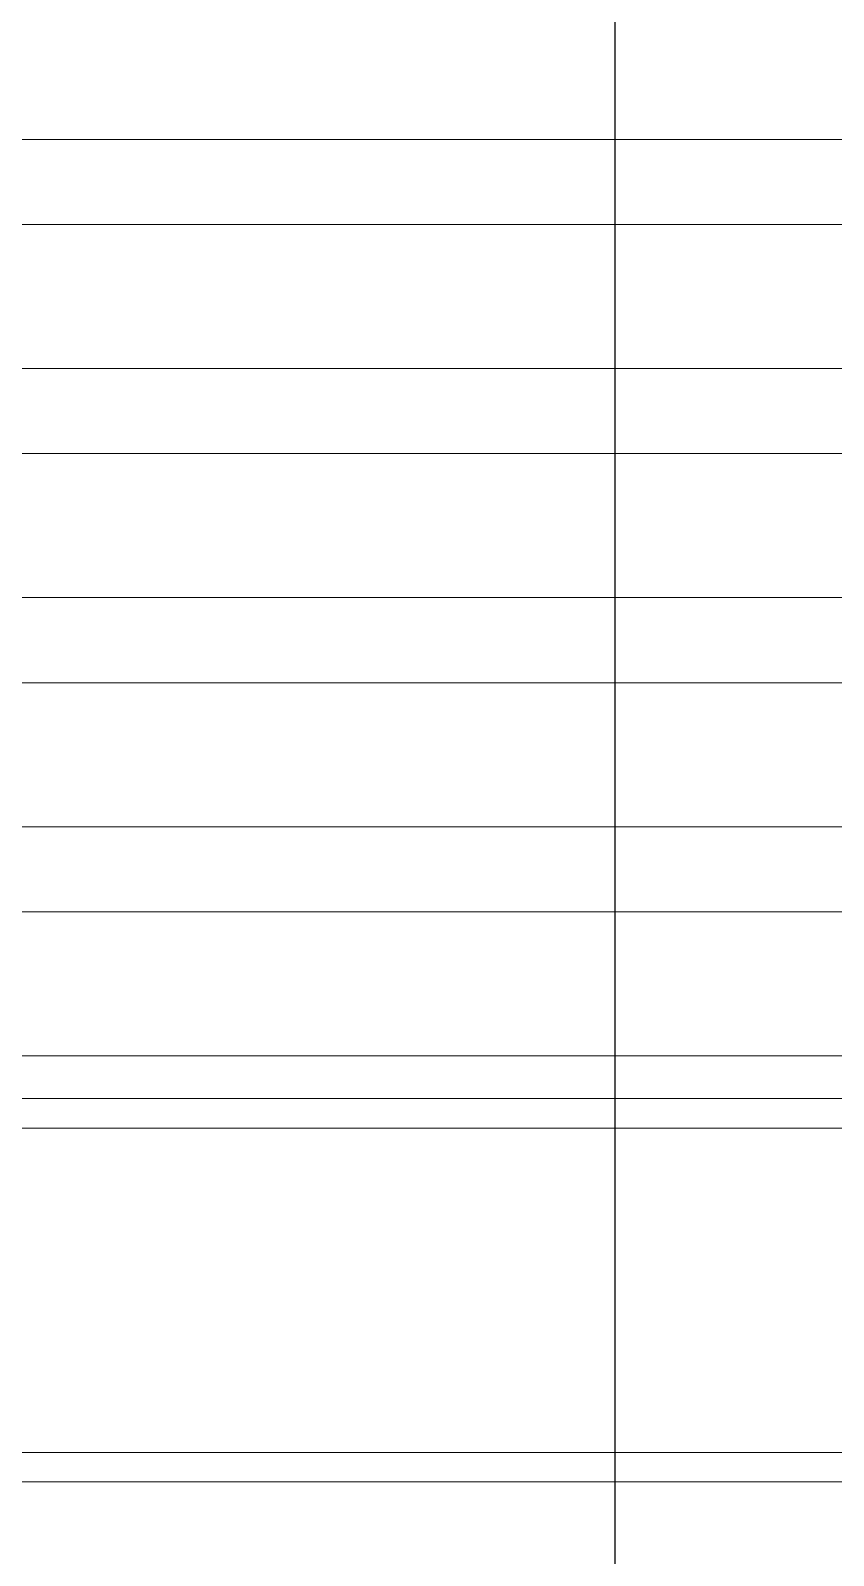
# Model space of a CAD drawing. Extents: x -76427 to 292734, y -42117 to 131250.
# Drawn here: x 8768.5 to 8811.8, y -37023.8 to -36941.6 of the extents above; entities that cross this region are included whole.
import ezdxf
from ezdxf.xclip import XClip

# ---------------------------------------------------------------- set-up
doc = ezdxf.new("R2010")
doc.units = 0
doc.header["$LTSCALE"] = 10
doc.header["$XCLIPFRAME"] = 2
for name, color, linetype in [('TPH12-SEC-@E$0$SIAGE1', 252, 'Continuous'), ('XFM7P10PV$0$U-PV-PIPE-SUS', 252, 'Continuous'), ('XFM7P10PV-200K$0$U-PV-PIPE-SUS', 200, 'Continuous')]:
    doc.layers.add(name, color=color, linetype=linetype)
for name, color, linetype, lineweight in [('XFM7P10PV$0$AP5B-SM-08-FNN-300-A(B)-LB1$0$A-GENM', 252, 'Continuous', 5), ('XFM7P10PV$0$AP5B-SM-08-FNN-300-A(B)-LB1$0$管配件', 252, 'Continuous', 5), ('XFM7P10PV-200K$0$AP5B-SM-08-FNN-300-A(B)-LB1$0$A-GENM', 7, 'Continuous', 5), ('XFM7P10PV-200K$0$AP5B-SM-08-FNN-300-A(B)-LB1$0$管配件', 7, 'Continuous', 5)]:
    doc.layers.add(name, color=color, linetype=linetype, lineweight=lineweight)

# ---------------------------------------------------------------- blocks, each defined once
blk = doc.blocks.new('TPH12-SEC-@E')
at = {"layer": 'TPH12-SEC-@E$0$SIAGE1'}
blk.add_line((38000, 385100), (38000, 391925), dxfattribs=at)
blk = doc.blocks.new('XFM7P10PV-200K$0$AP5B-SM-08-FNN-300-A(B)-LB1$0$Flange_ JIS 10K - 標準-1515172-LB1-PX-X')
at = {"layer": 'XFM7P10PV-200K$0$AP5B-SM-08-FNN-300-A(B)-LB1$0$管配件', "color": 216, "true_color": 0x800080}
blk.add_line((-4451.8904, 15949.6314), (-4439.9986, 15949.6314), dxfattribs=at)
blk = doc.blocks.new('XFM7P10PV-200K$0$AP5B-SM-08-FNN-300-A(B)-LB1$0$不銹鋼軟接_150A - RFB-6x6-1677208-LB1-PX-X')
at = {"layer": 'XFM7P10PV-200K$0$AP5B-SM-08-FNN-300-A(B)-LB1$0$A-GENM', "color": 216, "true_color": 0x800080}
for p, q in [((-4449.1199, 15956.8642), (-4441.0552, 15956.8643)), ((-4441.0552, 15956.4058), (-4449.1199, 15956.4058)), ((-4449.1199, 15955.6298), (-4441.0552, 15955.6298)), ((-4441.0552, 15955.1714), (-4449.1199, 15955.1713)), ((-4449.1199, 15954.3954), (-4441.0552, 15954.3954)), ((-4441.0552, 15953.9369), (-4449.1199, 15953.9369)), ((-4449.1199, 15953.1609), (-4441.0552, 15953.1609)), ((-4441.0552, 15952.7025), (-4449.1199, 15952.7025)), ((-4449.1199, 15951.9265), (-4441.0552, 15951.9265)), ((-4438.2379, 15951.6973), (-4447.5218, 15951.6973)), ((-4432.1473, 15951.5373), (-4448.986, 15951.5372)), ((-4448.986, 15949.791), (-4432.1473, 15949.791))]:
    blk.add_line(p, q, dxfattribs=at)
at = {"layer": 'XFM7P10PV-200K$0$AP5B-SM-08-FNN-300-A(B)-LB1$0$A-GENM', "color": 216, "true_color": 0x800080, "flags": 128}
for points in [[(-4445.5339, 15956.8643), (-4445.2388, 15956.8643), (-4444.9353, 15956.8643), (-4444.6239, 15956.8643), (-4444.3051, 15956.8643), (-4443.9794, 15956.8643), (-4443.6473, 15956.8643), (-4443.3094, 15956.8643), (-4442.9662, 15956.8643), (-4442.6183, 15956.8643), (-4442.2661, 15956.8643), (-4441.9104, 15956.8643), (-4441.5516, 15956.8643), (-4441.1902, 15956.8643), (-4440.827, 15956.8643)], [(-4440.791, 15956.4058), (-4441.1544, 15956.4058), (-4441.5159, 15956.4058), (-4441.875, 15956.4058), (-4442.2311, 15956.4058), (-4442.5836, 15956.4058), (-4442.932, 15956.4058), (-4443.2757, 15956.4058), (-4443.6142, 15956.4058), (-4443.9468, 15956.4058), (-4444.2732, 15956.4058), (-4444.5927, 15956.4058), (-4444.9049, 15956.4058), (-4445.2092, 15956.4058), (-4445.5051, 15956.4058)], [(-4445.5339, 15955.6298), (-4445.2388, 15955.6298), (-4444.9353, 15955.6298), (-4444.6239, 15955.6298), (-4444.3051, 15955.6298), (-4443.9794, 15955.6298), (-4443.6473, 15955.6298), (-4443.3094, 15955.6298), (-4442.9662, 15955.6298), (-4442.6183, 15955.6298), (-4442.2661, 15955.6298), (-4441.9104, 15955.6298), (-4441.5516, 15955.6298), (-4441.1902, 15955.6298), (-4440.827, 15955.6298)], [(-4440.791, 15955.1714), (-4441.1544, 15955.1714), (-4441.5159, 15955.1714), (-4441.875, 15955.1714), (-4442.2311, 15955.1714), (-4442.5836, 15955.1714), (-4442.932, 15955.1714), (-4443.2757, 15955.1714), (-4443.6142, 15955.1713), (-4443.9468, 15955.1713), (-4444.2732, 15955.1713), (-4444.5927, 15955.1713), (-4444.9049, 15955.1713), (-4445.2092, 15955.1713), (-4445.5051, 15955.1713)], [(-4445.5339, 15954.3954), (-4445.2388, 15954.3954), (-4444.9353, 15954.3954), (-4444.6239, 15954.3954), (-4444.3051, 15954.3954), (-4443.9794, 15954.3954), (-4443.6473, 15954.3954), (-4443.3094, 15954.3954), (-4442.9662, 15954.3954), (-4442.6183, 15954.3954), (-4442.2661, 15954.3954), (-4441.9104, 15954.3954), (-4441.5515, 15954.3954), (-4441.1902, 15954.3954), (-4440.827, 15954.3954)], [(-4440.791, 15953.9369), (-4441.1544, 15953.9369), (-4441.5159, 15953.9369), (-4441.875, 15953.9369), (-4442.2311, 15953.9369), (-4442.5836, 15953.9369), (-4442.932, 15953.9369), (-4443.2757, 15953.9369), (-4443.6142, 15953.9369), (-4443.9468, 15953.9369), (-4444.2732, 15953.9369), (-4444.5927, 15953.9369), (-4444.9048, 15953.9369), (-4445.2092, 15953.9369), (-4445.5051, 15953.9369)], [(-4445.5339, 15953.1609), (-4445.2388, 15953.1609), (-4444.9353, 15953.1609), (-4444.6239, 15953.1609), (-4444.3051, 15953.1609), (-4443.9794, 15953.1609), (-4443.6473, 15953.1609), (-4443.3094, 15953.1609), (-4442.9662, 15953.1609), (-4442.6183, 15953.1609), (-4442.2661, 15953.1609), (-4441.9104, 15953.1609), (-4441.5515, 15953.1609), (-4441.1902, 15953.1609), (-4440.827, 15953.1609)], [(-4440.791, 15952.7025), (-4441.1544, 15952.7025), (-4441.5159, 15952.7025), (-4441.875, 15952.7025), (-4442.2311, 15952.7025), (-4442.5836, 15952.7025), (-4442.932, 15952.7025), (-4443.2757, 15952.7025), (-4443.6142, 15952.7025), (-4443.9468, 15952.7025), (-4444.2732, 15952.7025), (-4444.5927, 15952.7025), (-4444.9048, 15952.7025), (-4445.2092, 15952.7025), (-4445.5051, 15952.7025)], [(-4445.5339, 15951.9265), (-4445.2388, 15951.9265), (-4444.9353, 15951.9265), (-4444.6239, 15951.9265), (-4444.3051, 15951.9265), (-4443.9794, 15951.9265), (-4443.6473, 15951.9265), (-4443.3094, 15951.9265), (-4442.9662, 15951.9265), (-4442.6183, 15951.9265), (-4442.2661, 15951.9265), (-4441.9104, 15951.9265), (-4441.5515, 15951.9265), (-4441.1902, 15951.9265), (-4440.827, 15951.9265)]]:
    blk.add_lwpolyline(points, dxfattribs=at)
blk = doc.blocks.new('XFM7P10PV-200K$0$AP5B-SM-08-FNN-300-A(B)-LB1$0$不銹鋼軟接_150A - 標準-1677211-LB1-PX-X')
blk.add_blockref('XFM7P10PV-200K$0$AP5B-SM-08-FNN-300-A(B)-LB1$0$不銹鋼軟接_150A - RFB-6x6-1677208-LB1-PX-X', (0, 0))
blk = doc.blocks.new('XFM7P10PV-200K')
at = {"layer": 'XFM7P10PV-200K$0$U-PV-PIPE-SUS', "xscale": -10, "yscale": 10, "zscale": 10}
for name in ['XFM7P10PV-200K$0$AP5B-SM-08-FNN-300-A(B)-LB1$0$不銹鋼軟接_150A - 標準-1677211-LB1-PX-X', 'XFM7P10PV-200K$0$AP5B-SM-08-FNN-300-A(B)-LB1$0$Flange_ JIS 10K - 標準-1515172-LB1-PX-X']:
    blk.add_blockref(name, (-35641.733, -196516.107, 0), dxfattribs=at)
blk = doc.blocks.new('XFM7P10PV$0$AP5B-SM-08-FNN-300-A(B)-LB1$0$Flange_ JIS 10K - 標準-1515172-LB1-PX-X')
at = {"layer": 'XFM7P10PV$0$AP5B-SM-08-FNN-300-A(B)-LB1$0$管配件', "color": 216, "true_color": 0x800080}
blk.add_line((-4451.8904, 15949.6314), (-4439.9986, 15949.6314), dxfattribs=at)
blk = doc.blocks.new('XFM7P10PV$0$AP5B-SM-08-FNN-300-A(B)-LB1$0$不銹鋼軟接_150A - RFB-6x6-1677208-LB1-PX-X')
at = {"layer": 'XFM7P10PV$0$AP5B-SM-08-FNN-300-A(B)-LB1$0$A-GENM', "color": 216, "true_color": 0x800080}
for p, q in [((-4449.1199, 15956.8642), (-4441.0552, 15956.8643)), ((-4441.0552, 15956.4058), (-4449.1199, 15956.4058)), ((-4449.1199, 15955.6298), (-4441.0552, 15955.6298)), ((-4441.0552, 15955.1714), (-4449.1199, 15955.1713)), ((-4449.1199, 15954.3954), (-4441.0552, 15954.3954)), ((-4441.0552, 15953.9369), (-4449.1199, 15953.9369)), ((-4449.1199, 15953.1609), (-4441.0552, 15953.1609)), ((-4441.0552, 15952.7025), (-4449.1199, 15952.7025)), ((-4449.1199, 15951.9265), (-4441.0552, 15951.9265)), ((-4438.2379, 15951.6973), (-4447.5218, 15951.6973)), ((-4432.1473, 15951.5373), (-4448.986, 15951.5372)), ((-4448.986, 15949.791), (-4432.1473, 15949.791))]:
    blk.add_line(p, q, dxfattribs=at)
at = {"layer": 'XFM7P10PV$0$AP5B-SM-08-FNN-300-A(B)-LB1$0$A-GENM', "color": 216, "true_color": 0x800080, "flags": 128}
for points in [[(-4445.5339, 15956.8643), (-4445.2388, 15956.8643), (-4444.9353, 15956.8643), (-4444.6239, 15956.8643), (-4444.3051, 15956.8643), (-4443.9794, 15956.8643), (-4443.6473, 15956.8643), (-4443.3094, 15956.8643), (-4442.9662, 15956.8643), (-4442.6183, 15956.8643), (-4442.2661, 15956.8643), (-4441.9104, 15956.8643), (-4441.5516, 15956.8643), (-4441.1902, 15956.8643), (-4440.827, 15956.8643)], [(-4440.791, 15956.4058), (-4441.1544, 15956.4058), (-4441.5159, 15956.4058), (-4441.875, 15956.4058), (-4442.2311, 15956.4058), (-4442.5836, 15956.4058), (-4442.932, 15956.4058), (-4443.2757, 15956.4058), (-4443.6142, 15956.4058), (-4443.9468, 15956.4058), (-4444.2732, 15956.4058), (-4444.5927, 15956.4058), (-4444.9049, 15956.4058), (-4445.2092, 15956.4058), (-4445.5051, 15956.4058)], [(-4445.5339, 15955.6298), (-4445.2388, 15955.6298), (-4444.9353, 15955.6298), (-4444.6239, 15955.6298), (-4444.3051, 15955.6298), (-4443.9794, 15955.6298), (-4443.6473, 15955.6298), (-4443.3094, 15955.6298), (-4442.9662, 15955.6298), (-4442.6183, 15955.6298), (-4442.2661, 15955.6298), (-4441.9104, 15955.6298), (-4441.5516, 15955.6298), (-4441.1902, 15955.6298), (-4440.827, 15955.6298)], [(-4440.791, 15955.1714), (-4441.1544, 15955.1714), (-4441.5159, 15955.1714), (-4441.875, 15955.1714), (-4442.2311, 15955.1714), (-4442.5836, 15955.1714), (-4442.932, 15955.1714), (-4443.2757, 15955.1714), (-4443.6142, 15955.1713), (-4443.9468, 15955.1713), (-4444.2732, 15955.1713), (-4444.5927, 15955.1713), (-4444.9049, 15955.1713), (-4445.2092, 15955.1713), (-4445.5051, 15955.1713)], [(-4445.5339, 15954.3954), (-4445.2388, 15954.3954), (-4444.9353, 15954.3954), (-4444.6239, 15954.3954), (-4444.3051, 15954.3954), (-4443.9794, 15954.3954), (-4443.6473, 15954.3954), (-4443.3094, 15954.3954), (-4442.9662, 15954.3954), (-4442.6183, 15954.3954), (-4442.2661, 15954.3954), (-4441.9104, 15954.3954), (-4441.5515, 15954.3954), (-4441.1902, 15954.3954), (-4440.827, 15954.3954)], [(-4440.791, 15953.9369), (-4441.1544, 15953.9369), (-4441.5159, 15953.9369), (-4441.875, 15953.9369), (-4442.2311, 15953.9369), (-4442.5836, 15953.9369), (-4442.932, 15953.9369), (-4443.2757, 15953.9369), (-4443.6142, 15953.9369), (-4443.9468, 15953.9369), (-4444.2732, 15953.9369), (-4444.5927, 15953.9369), (-4444.9048, 15953.9369), (-4445.2092, 15953.9369), (-4445.5051, 15953.9369)], [(-4445.5339, 15953.1609), (-4445.2388, 15953.1609), (-4444.9353, 15953.1609), (-4444.6239, 15953.1609), (-4444.3051, 15953.1609), (-4443.9794, 15953.1609), (-4443.6473, 15953.1609), (-4443.3094, 15953.1609), (-4442.9662, 15953.1609), (-4442.6183, 15953.1609), (-4442.2661, 15953.1609), (-4441.9104, 15953.1609), (-4441.5515, 15953.1609), (-4441.1902, 15953.1609), (-4440.827, 15953.1609)], [(-4440.791, 15952.7025), (-4441.1544, 15952.7025), (-4441.5159, 15952.7025), (-4441.875, 15952.7025), (-4442.2311, 15952.7025), (-4442.5836, 15952.7025), (-4442.932, 15952.7025), (-4443.2757, 15952.7025), (-4443.6142, 15952.7025), (-4443.9468, 15952.7025), (-4444.2732, 15952.7025), (-4444.5927, 15952.7025), (-4444.9048, 15952.7025), (-4445.2092, 15952.7025), (-4445.5051, 15952.7025)], [(-4445.5339, 15951.9265), (-4445.2388, 15951.9265), (-4444.9353, 15951.9265), (-4444.6239, 15951.9265), (-4444.3051, 15951.9265), (-4443.9794, 15951.9265), (-4443.6473, 15951.9265), (-4443.3094, 15951.9265), (-4442.9662, 15951.9265), (-4442.6183, 15951.9265), (-4442.2661, 15951.9265), (-4441.9104, 15951.9265), (-4441.5515, 15951.9265), (-4441.1902, 15951.9265), (-4440.827, 15951.9265)]]:
    blk.add_lwpolyline(points, dxfattribs=at)
blk = doc.blocks.new('XFM7P10PV$0$AP5B-SM-08-FNN-300-A(B)-LB1$0$不銹鋼軟接_150A - 標準-1677211-LB1-PX-X')
blk.add_blockref('XFM7P10PV$0$AP5B-SM-08-FNN-300-A(B)-LB1$0$不銹鋼軟接_150A - RFB-6x6-1677208-LB1-PX-X', (0, 0))
blk = doc.blocks.new('XFM7P10PV')
at = {"layer": 'XFM7P10PV$0$U-PV-PIPE-SUS', "xscale": -10, "yscale": 10, "zscale": 10}
for name in ['XFM7P10PV$0$AP5B-SM-08-FNN-300-A(B)-LB1$0$不銹鋼軟接_150A - 標準-1677211-LB1-PX-X', 'XFM7P10PV$0$AP5B-SM-08-FNN-300-A(B)-LB1$0$Flange_ JIS 10K - 標準-1515172-LB1-PX-X']:
    blk.add_blockref(name, (-35641.733, -196516.107, 0), dxfattribs=at)

msp = doc.modelspace()

# ---------------------------------------------------------------- block references
for name in ['XFM7P10PV', 'XFM7P10PV-200K']:
    msp.add_blockref(name, (0, 0))
ref = msp.add_blockref('TPH12-SEC-@E', (-29200, -422554.632))
XClip(ref).set_block_clipping_path([(33964.7926547826, 380750.0000000001), (50300, 392150)])

doc.saveas('drawing.dxf')
